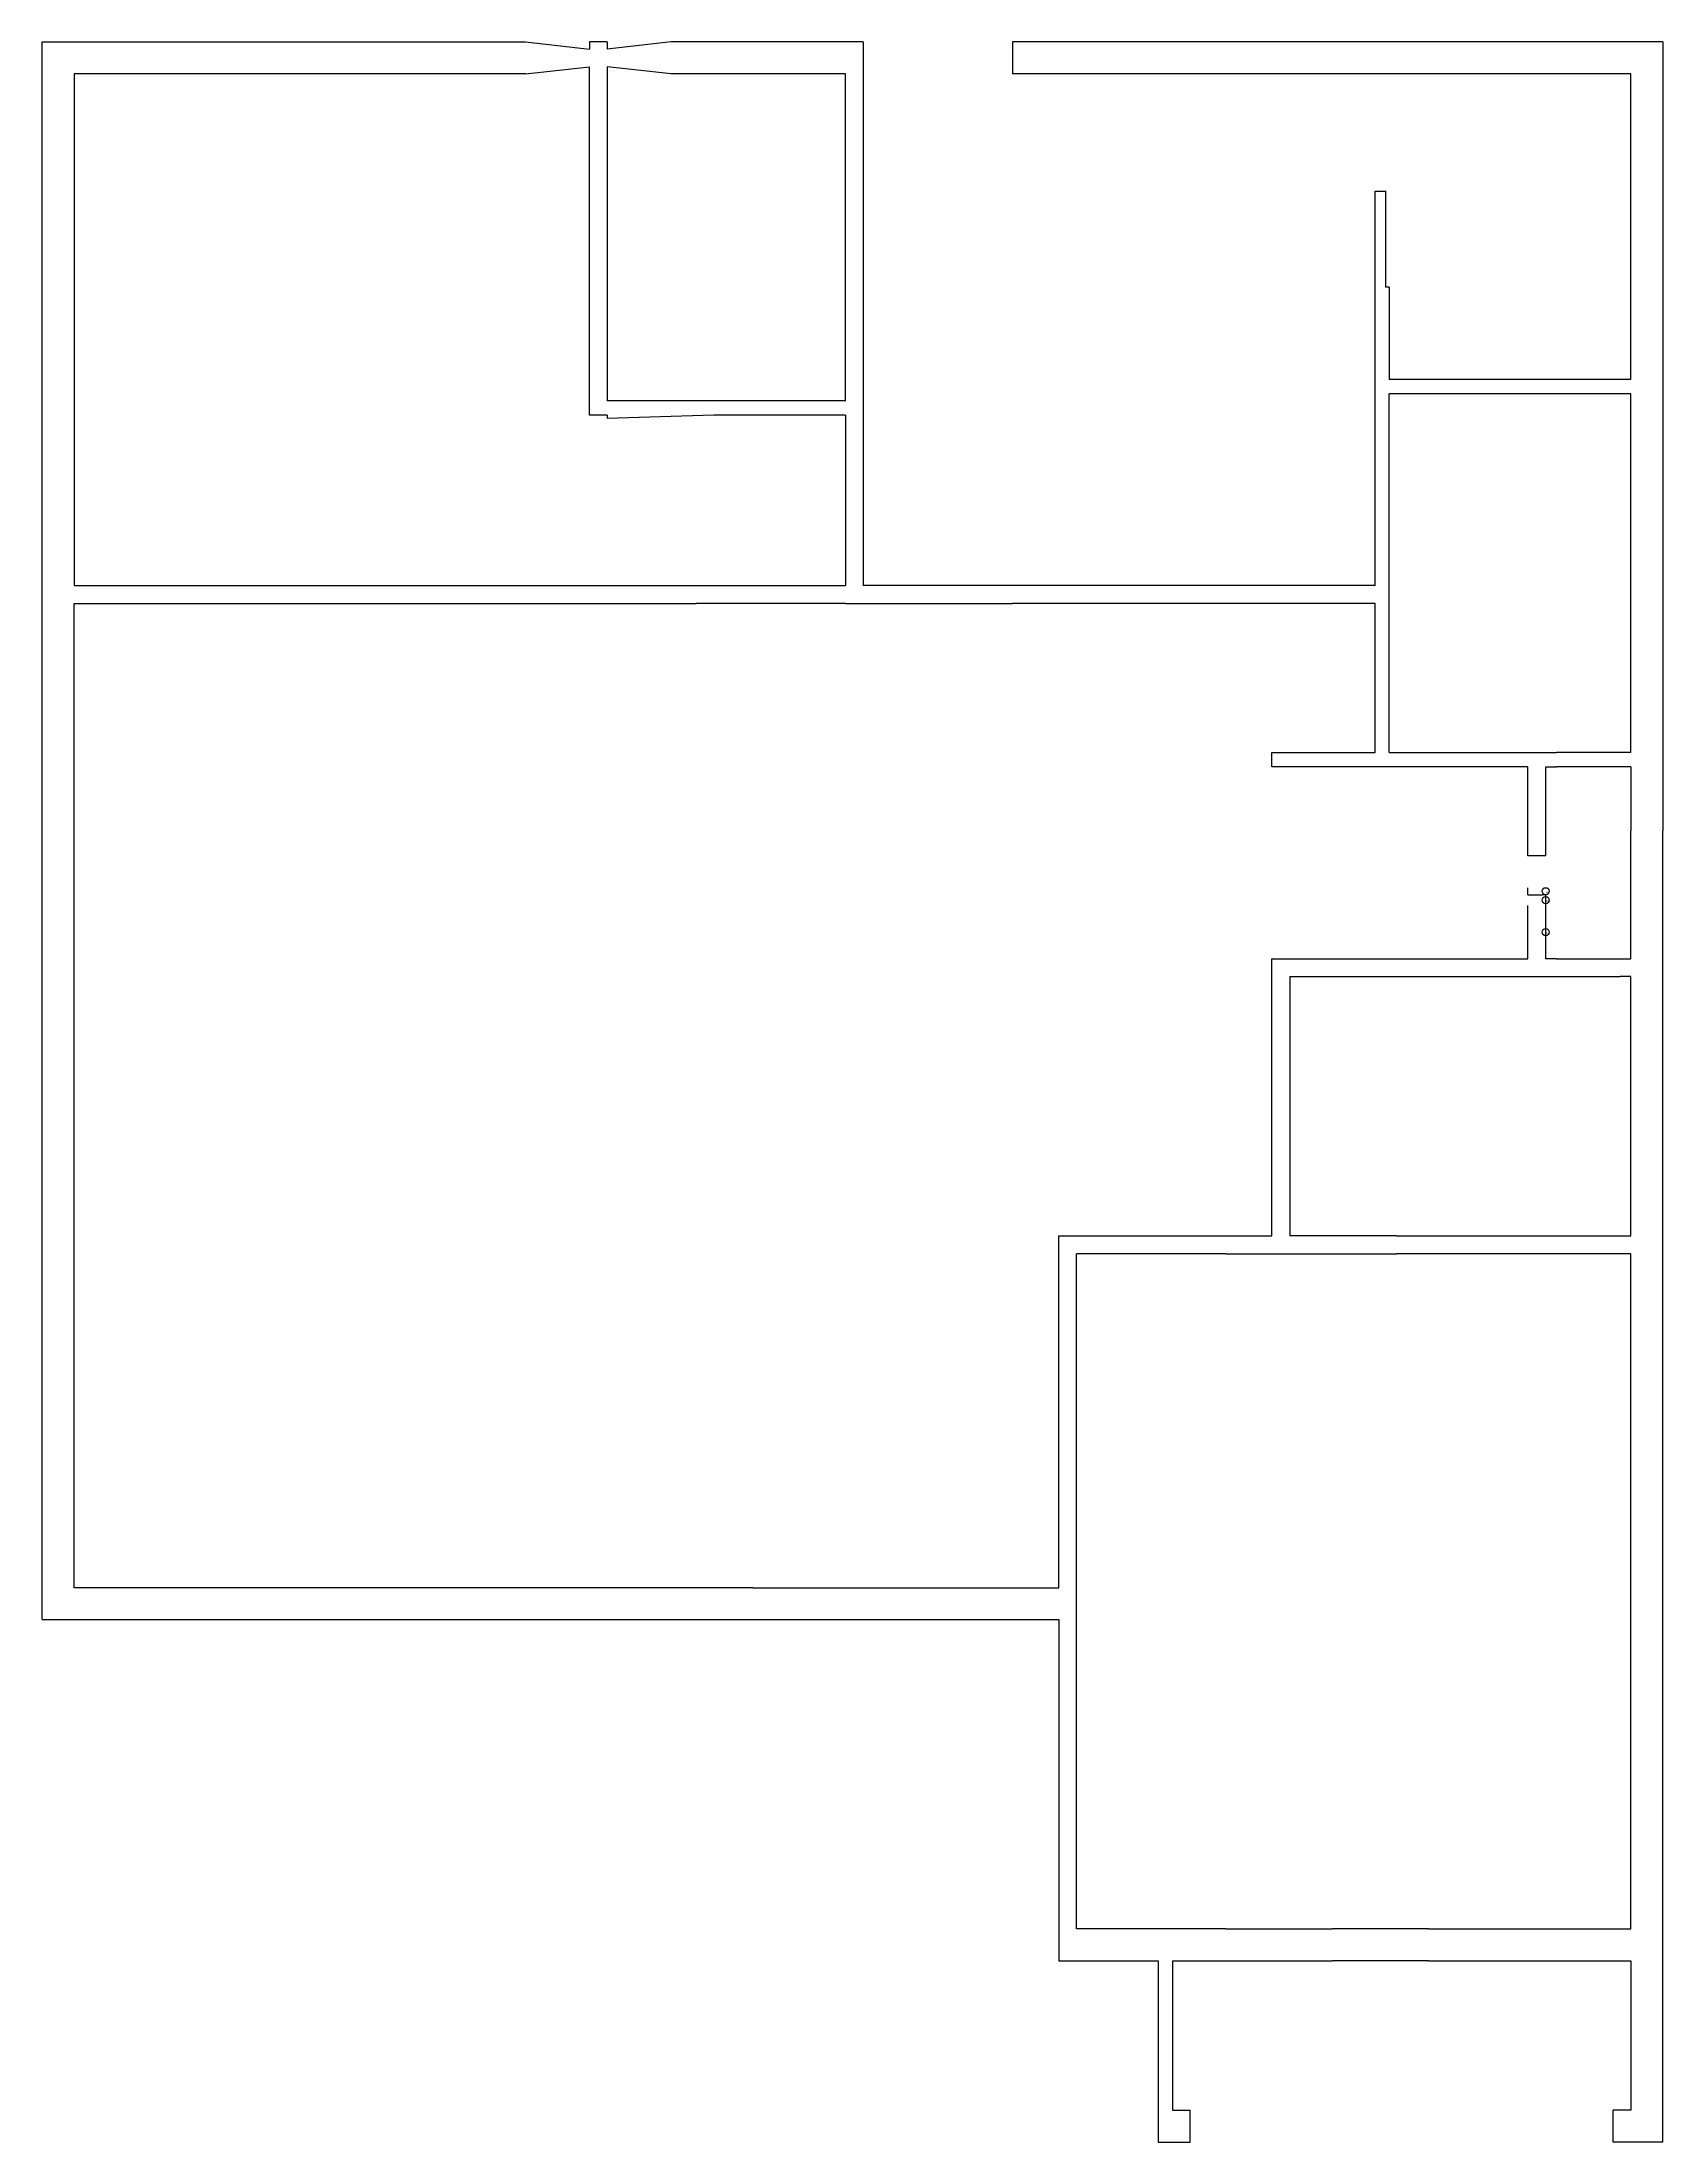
# Model space of a CAD drawing. Header units: metres. Extents: x 328 to 784, y 390 to 981.
import ezdxf

# ---------------------------------------------------------------- set-up
doc = ezdxf.new("R2010")
doc.units = ezdxf.units.M

msp = doc.modelspace()

# ---------------------------------------------------------------- linework, layer by layer
for p, q in [((328, 537), (328, 981)), ((328, 981), (464, 981)), ((464, 981), (482, 979)), ((487, 981), (482, 981)), ((482, 981), (482, 979)), ((505, 981), (487, 979)), ((487, 981), (487, 979)), ((559, 981), (505, 981)), ((559, 981), (559, 828)), ((784, 981), (601, 981)), ((601, 981), (601, 972)), ((784, 981), (784, 759)), ((464, 972), (337, 972)), ((337, 972), (337, 948)), ((464, 972), (482, 974)), ((482, 876), (482, 974)), ((505, 972), (487, 974)), ((487, 974), (487, 880)), ((554, 972), (505, 972)), ((554, 880), (554, 972)), ((775, 972), (601, 972)), ((775, 886), (775, 972)), ((337, 948), (337, 828)), ((703, 912), (703, 939)), ((703, 939), (706, 939)), ((706, 912), (706, 939)), ((703, 828), (703, 912)), ((707, 912), (706, 912)), ((707, 912), (707, 886)), ((737, 886), (707, 886)), ((737, 882), (707, 882)), ((707, 781), (707, 882)), ((775, 886), (737, 886)), ((775, 882), (737, 882)), ((775, 781), (775, 882)), ((487, 876), (482, 876)), ((517, 880), (487, 880)), ((517, 876), (487, 875)), ((487, 876), (487, 875)), ((554, 880), (517, 880)), ((554, 876), (517, 876)), ((554, 876), (554, 828)), ((337, 828), (512, 828)), ((512, 828), (554, 828)), ((601, 828), (559, 828)), ((703, 828), (601, 828)), ((337, 546), (337, 823)), ((337, 823), (512, 823)), ((554, 823), (512, 823)), ((554, 823), (559, 823)), ((559, 823), (601, 823)), ((703, 823), (601, 823)), ((703, 781), (703, 823)), ((674, 777), (674, 781)), ((674, 781), (703, 781)), ((707, 781), (754, 781)), ((772, 781), (754, 781)), ((775, 781), (772, 781)), ((746, 777), (674, 777)), ((746, 752), (746, 777)), ((751, 752), (751, 777)), ((751, 777), (754, 777)), ((772, 777), (754, 777)), ((775, 777), (772, 777)), ((775, 777), (775, 759)), ((775, 741), (775, 759)), ((784, 741), (784, 759)), ((751, 752), (746, 752)), ((746, 741), (746, 743)), ((746, 741), (750, 741)), ((751, 741), (750, 741)), ((751, 723), (751, 741)), ((775, 723), (775, 741)), ((784, 390), (784, 741)), ((746, 723), (746, 738)), ((674, 645), (674, 723)), ((674, 723), (746, 723)), ((754, 723), (751, 723)), ((754, 723), (772, 723)), ((772, 723), (775, 723)), ((679, 718), (754, 718)), ((679, 718), (679, 645)), ((754, 718), (772, 718)), ((775, 718), (772, 718)), ((775, 645), (775, 718)), ((614, 546), (614, 645)), ((614, 645), (619, 645)), ((619, 645), (661, 645)), ((661, 645), (674, 645)), ((709, 645), (679, 645)), ((709, 645), (775, 645)), ((619, 450), (619, 640)), ((661, 640), (619, 640)), ((661, 640), (679, 640)), ((679, 640), (709, 640)), ((775, 640), (709, 640)), ((775, 450), (775, 640)), ((528, 546), (337, 546)), ((528, 546), (558, 546)), ((558, 546), (614, 546)), ((328, 537), (528, 537)), ((528, 537), (558, 537)), ((558, 537), (614, 537)), ((614, 537), (614, 441)), ((661, 450), (619, 450)), ((661, 450), (691, 450)), ((700, 450), (691, 450)), ((718, 450), (700, 450)), ((718, 450), (775, 450)), ((614, 441), (642, 441)), ((642, 441), (642, 390)), ((646, 441), (661, 441)), ((646, 441), (646, 399)), ((661, 441), (691, 441)), ((700, 441), (691, 441)), ((718, 441), (700, 441)), ((718, 441), (775, 441)), ((775, 441), (775, 399)), ((646, 399), (651, 399)), ((651, 390), (651, 399)), ((775, 399), (770, 399)), ((770, 390), (770, 399)), ((642, 390), (651, 390)), ((784, 390), (770, 390))]:
    msp.add_line(p, q)
at = {"layer": 'debug', "color": 3}
for centre in [(751, 742), (751, 739.5), (751, 730.5)]:
    msp.add_circle(centre, 1, dxfattribs=at)

# ---------------------------------------------------------------- texts
at = {"layer": 'debug', "char_height": 0.5, "attachment_point": 1}
for s, insert in [('E3', (751, 742)), ('E2', (751, 739.5)), ('E1', (751, 730.5))]:
    msp.add_mtext(s, dxfattribs=dict(at, insert=insert))

doc.saveas('drawing.dxf')
